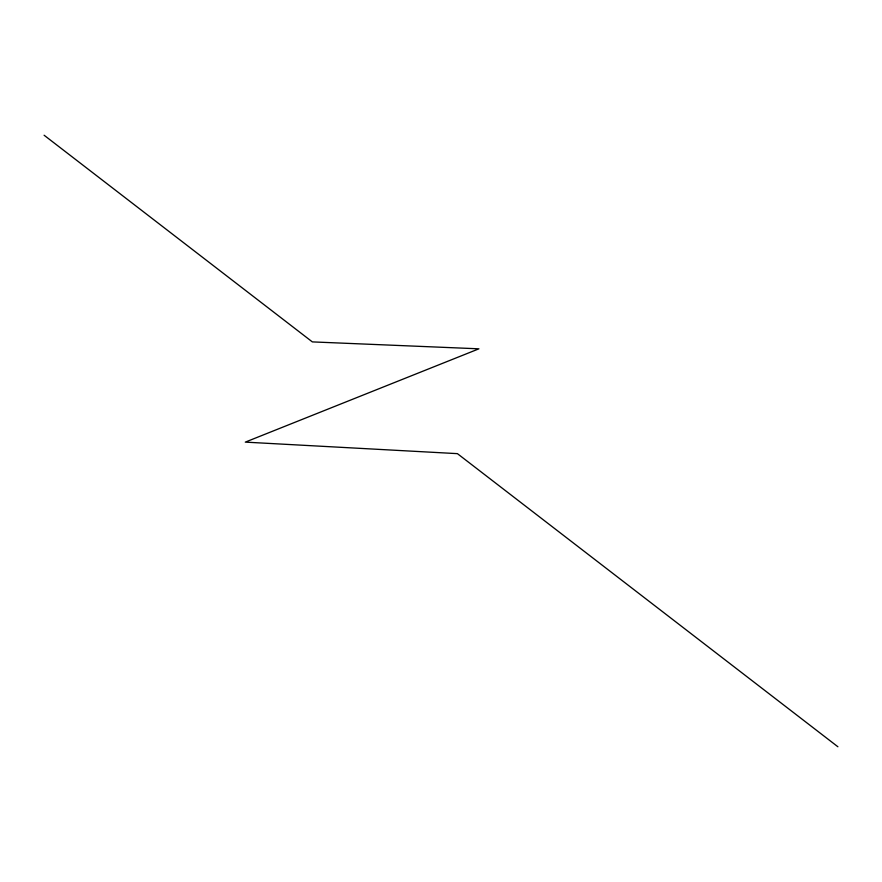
<?xml version="1.0" encoding="UTF-8"?>
<svg xmlns="http://www.w3.org/2000/svg" width="882" height="882" viewBox="0 0 882 882"><rect width="100%" height="100%" fill="white"/><g stroke="black" fill="none" stroke-linecap="round" stroke-linejoin="round"><path stroke-width="1.32" d="M44.1 135.233L312.349 341.896L478.915 348.82L245.295 442.125L457.416 453.646L837.9 746.767"/></g></svg>
